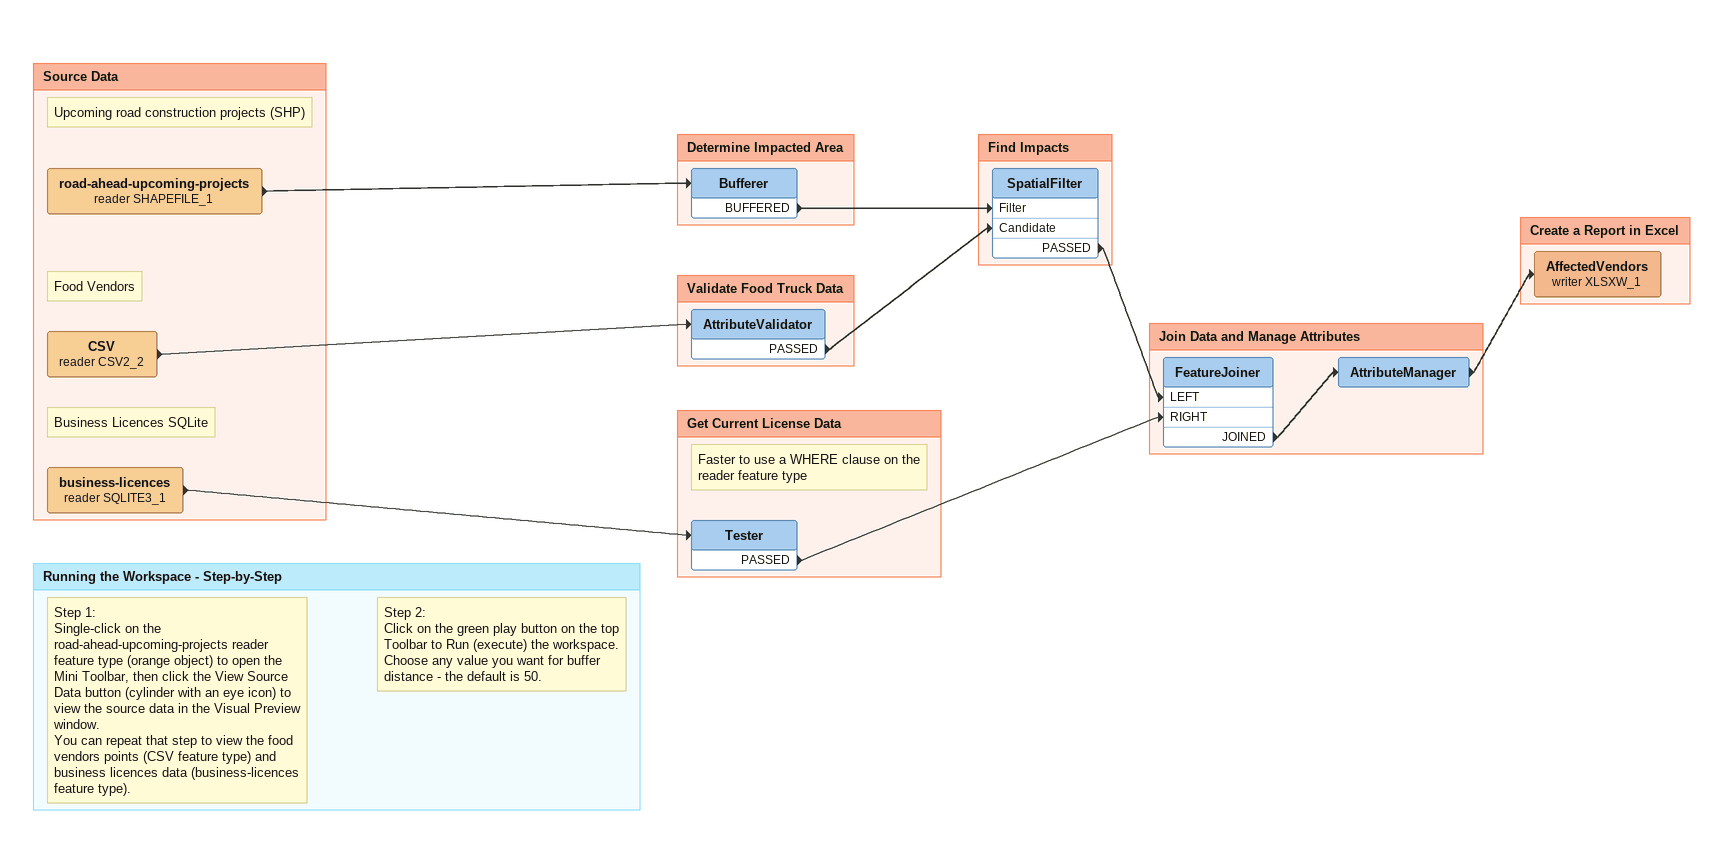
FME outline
Bookmark: Source Data
Note: Upcoming road construction projects (SHP)
road-ahead-upcoming-projects (reader SHAPEFILE_1)
    -> Bufferer
Note: Food Vendors
CSV (reader CSV2_2)
    -> AttributeValidator
Note: Business Licences SQLite
business-licences (reader SQLITE3_1)
    -> Tester

Bookmark: Determine Impacted Area
Bufferer
    BUFFERED -> SpatialFilter [Filter]

Bookmark: Validate Food Truck Data
AttributeValidator
    PASSED -> SpatialFilter [Candidate]

Bookmark: Find Impacts
SpatialFilter
    PASSED -> FeatureJoiner [LEFT]

Bookmark: Get Current License Data
Note: Faster to use a WHERE clause on the reader feature type
Tester
    PASSED -> FeatureJoiner [RIGHT]

Bookmark: Join Data and Manage Attributes
FeatureJoiner
    JOINED -> AttributeManager
AttributeManager
    -> AffectedVendors (writer XLSXW_1)

Bookmark: Create a Report in Excel
AffectedVendors (writer XLSXW_1)

Bookmark: Running the Workspace - Step-by-Step
Note: Step 1: / Single-click on the road-ahead-upcoming-projects reader feature type (orange object) to open the Mini Toolbar, then click the View Source Data button (cylinder with an eye icon) to view the source data in the Visual Preview window. / You can repeat that step to view the food vendors points (CSV feature type) and business licences data (business-licences feature type).
Note: Step 2: / Click on the green play button on the top Toolbar to Run (execute) the workspace. / Choose any value you want for buffer distance - the default is 50.
